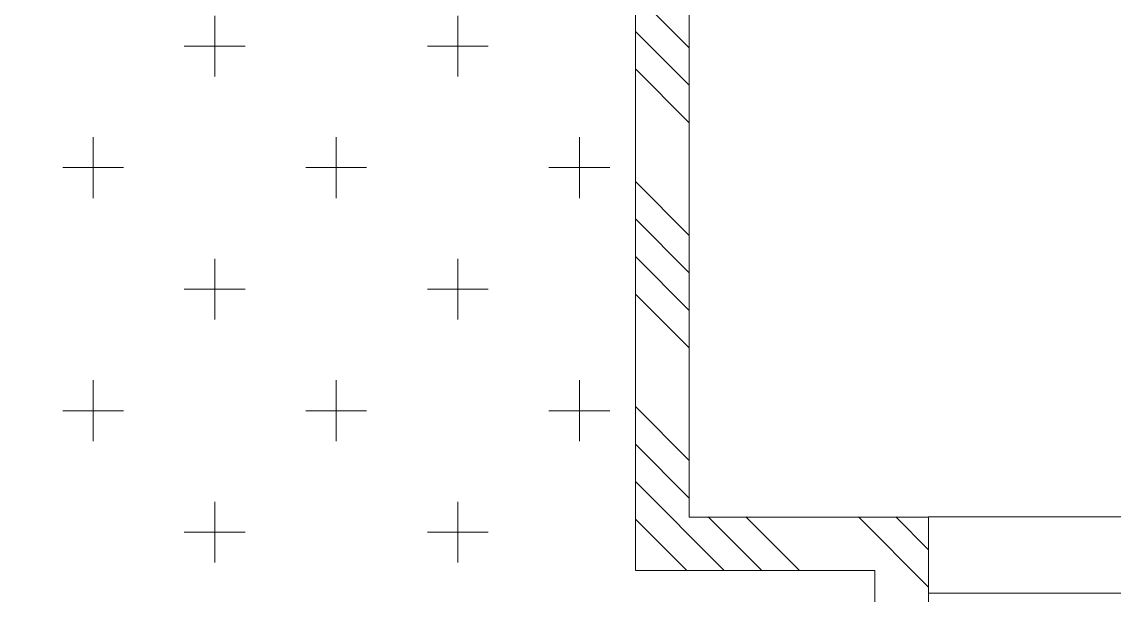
# Model space of a CAD drawing. Header units: millimetres. Extents: x 663313 to 1226001, y 1431724 to 1620898.
# Drawn here: x 848904 to 851756, y 1540965 to 1542463 of the extents above; entities that cross this region are included whole.
import ezdxf

# ---------------------------------------------------------------- set-up
doc = ezdxf.new("R2010")
doc.units = ezdxf.units.MM
doc.linetypes.add('XKITLINE00', pattern=[0])
doc.layers.add('A-FLOR-E', color=7, linetype='Continuous', lineweight=9)
doc.layers.add('Part', color=7, linetype='Continuous', lineweight=0)
doc.layers.add('DIM', color=7, linetype='Continuous')
doc.layers.add('TEXT', color=7, linetype='Continuous')

# ---------------------------------------------------------------- blocks, each defined once
blk = doc.blocks.new('W-1-PP18-ST_ENT4_REV00_20260531-225334_LOPF_PL')
at = {"layer": 'A-FLOR-E'}
h = blk.add_hatch(dxfattribs=at)
h.set_pattern_fill('CROSS', scale=50)
h.set_pattern_definition([(0, (-663607876.36, -1524781034.1), (317.5, 317.5), [158.75, -476.25]), (90, (-663607797, -1524781113.48), (-317.5, 317.5), [158.75, -476.25])])
h.paths.add_polyline_path([(19109.7, -8210), (19109.8, -13360.2), (23991.6, -13360.4), (23967.6, -1699.9), (16485, -1700.1), (16485, -3485), (17110, -3485), (17109.8, -8210)])
at = {"layer": 'TEXT'}
h = blk.add_hatch(dxfattribs=at)
h.set_pattern_fill('ANSI34', scale=21.831008, angle=389.6127)
h.set_pattern_definition([(314.9986, (31061.48, -20146.6), (294.079, 294.065), []), (314.9986, (31061.47, -20244.64), (294.079, 294.065), []), (314.9986, (31061.47, -20342.66), (294.079, 294.065), []), (314.9986, (31061.47, -20440.7), (294.079, 294.065), [])])
h.paths.add_polyline_path([(21249.9, -1450), (21249.9, -1590), (24079.2, -1590.1), (24079.2, -1450.1)], flags=17)
h.paths.add_polyline_path([(18499.6, -1590), (18499.6, -1450), (16347.7, -1449.9), (16347.7, -1589.9)])
h.paths.add_polyline_path([(18499.6, -1450), (18499.6, -1590), (21249.9, -1590), (21249.9, -1450)], flags=17)
h.paths.add_polyline_path([(24220.2, -1449.9), (24080.2, -1449.9), (24079.9, -13260), (19109.7, -13259.9), (19109.7, -8210), (17109.8, -8210), (17110, -3485), (16485.3, -3485), (16485, -1575), (16345, -1575), (16345, -3625), (16970, -3625), (16969.9, -8350), (18969.8, -8350), (18969.7, -13399.9), (24219.9, -13400)])
at = {"layer": 'Part', "color": 7, "linetype": 'XKITLINE00', "lineweight": 0}
blk.add_lwpolyline([(18969.8, -13399.9), (18969.8, -8350), (16969.7, -8350), (16969.7, -3624.9), (16344.6, -3624.9), (16344.6, -1449.9)], dxfattribs=at)
for points in [[(17109.7, -8210), (17109.7, -3484.9), (16484.6, -3484.9), (16484.6, -1590), (24077.6, -1590), (24077.6, -13260), (19109.8, -13259.9), (19109.8, -8210)], [(12920, -13150.2), (12920, -3425.6), (16344.6, -3425.6), (16344.6, -3625.6), (13120, -3625.6), (13120, -8210), (16970, -8210), (16970, -8350), (13120, -8350), (13120, -13150.2)]]:
    blk.add_lwpolyline(points, close=True, dxfattribs=at)

msp = doc.modelspace()

# ---------------------------------------------------------------- block references
at = {"layer": 'DIM', "color": 7, "rotation": 180}
msp.add_blockref('W-1-PP18-ST_ENT4_REV00_20260531-225334_LOPF_PL', (867616.0065, 1537544.2588), dxfattribs=at)

doc.saveas('drawing.dxf')
